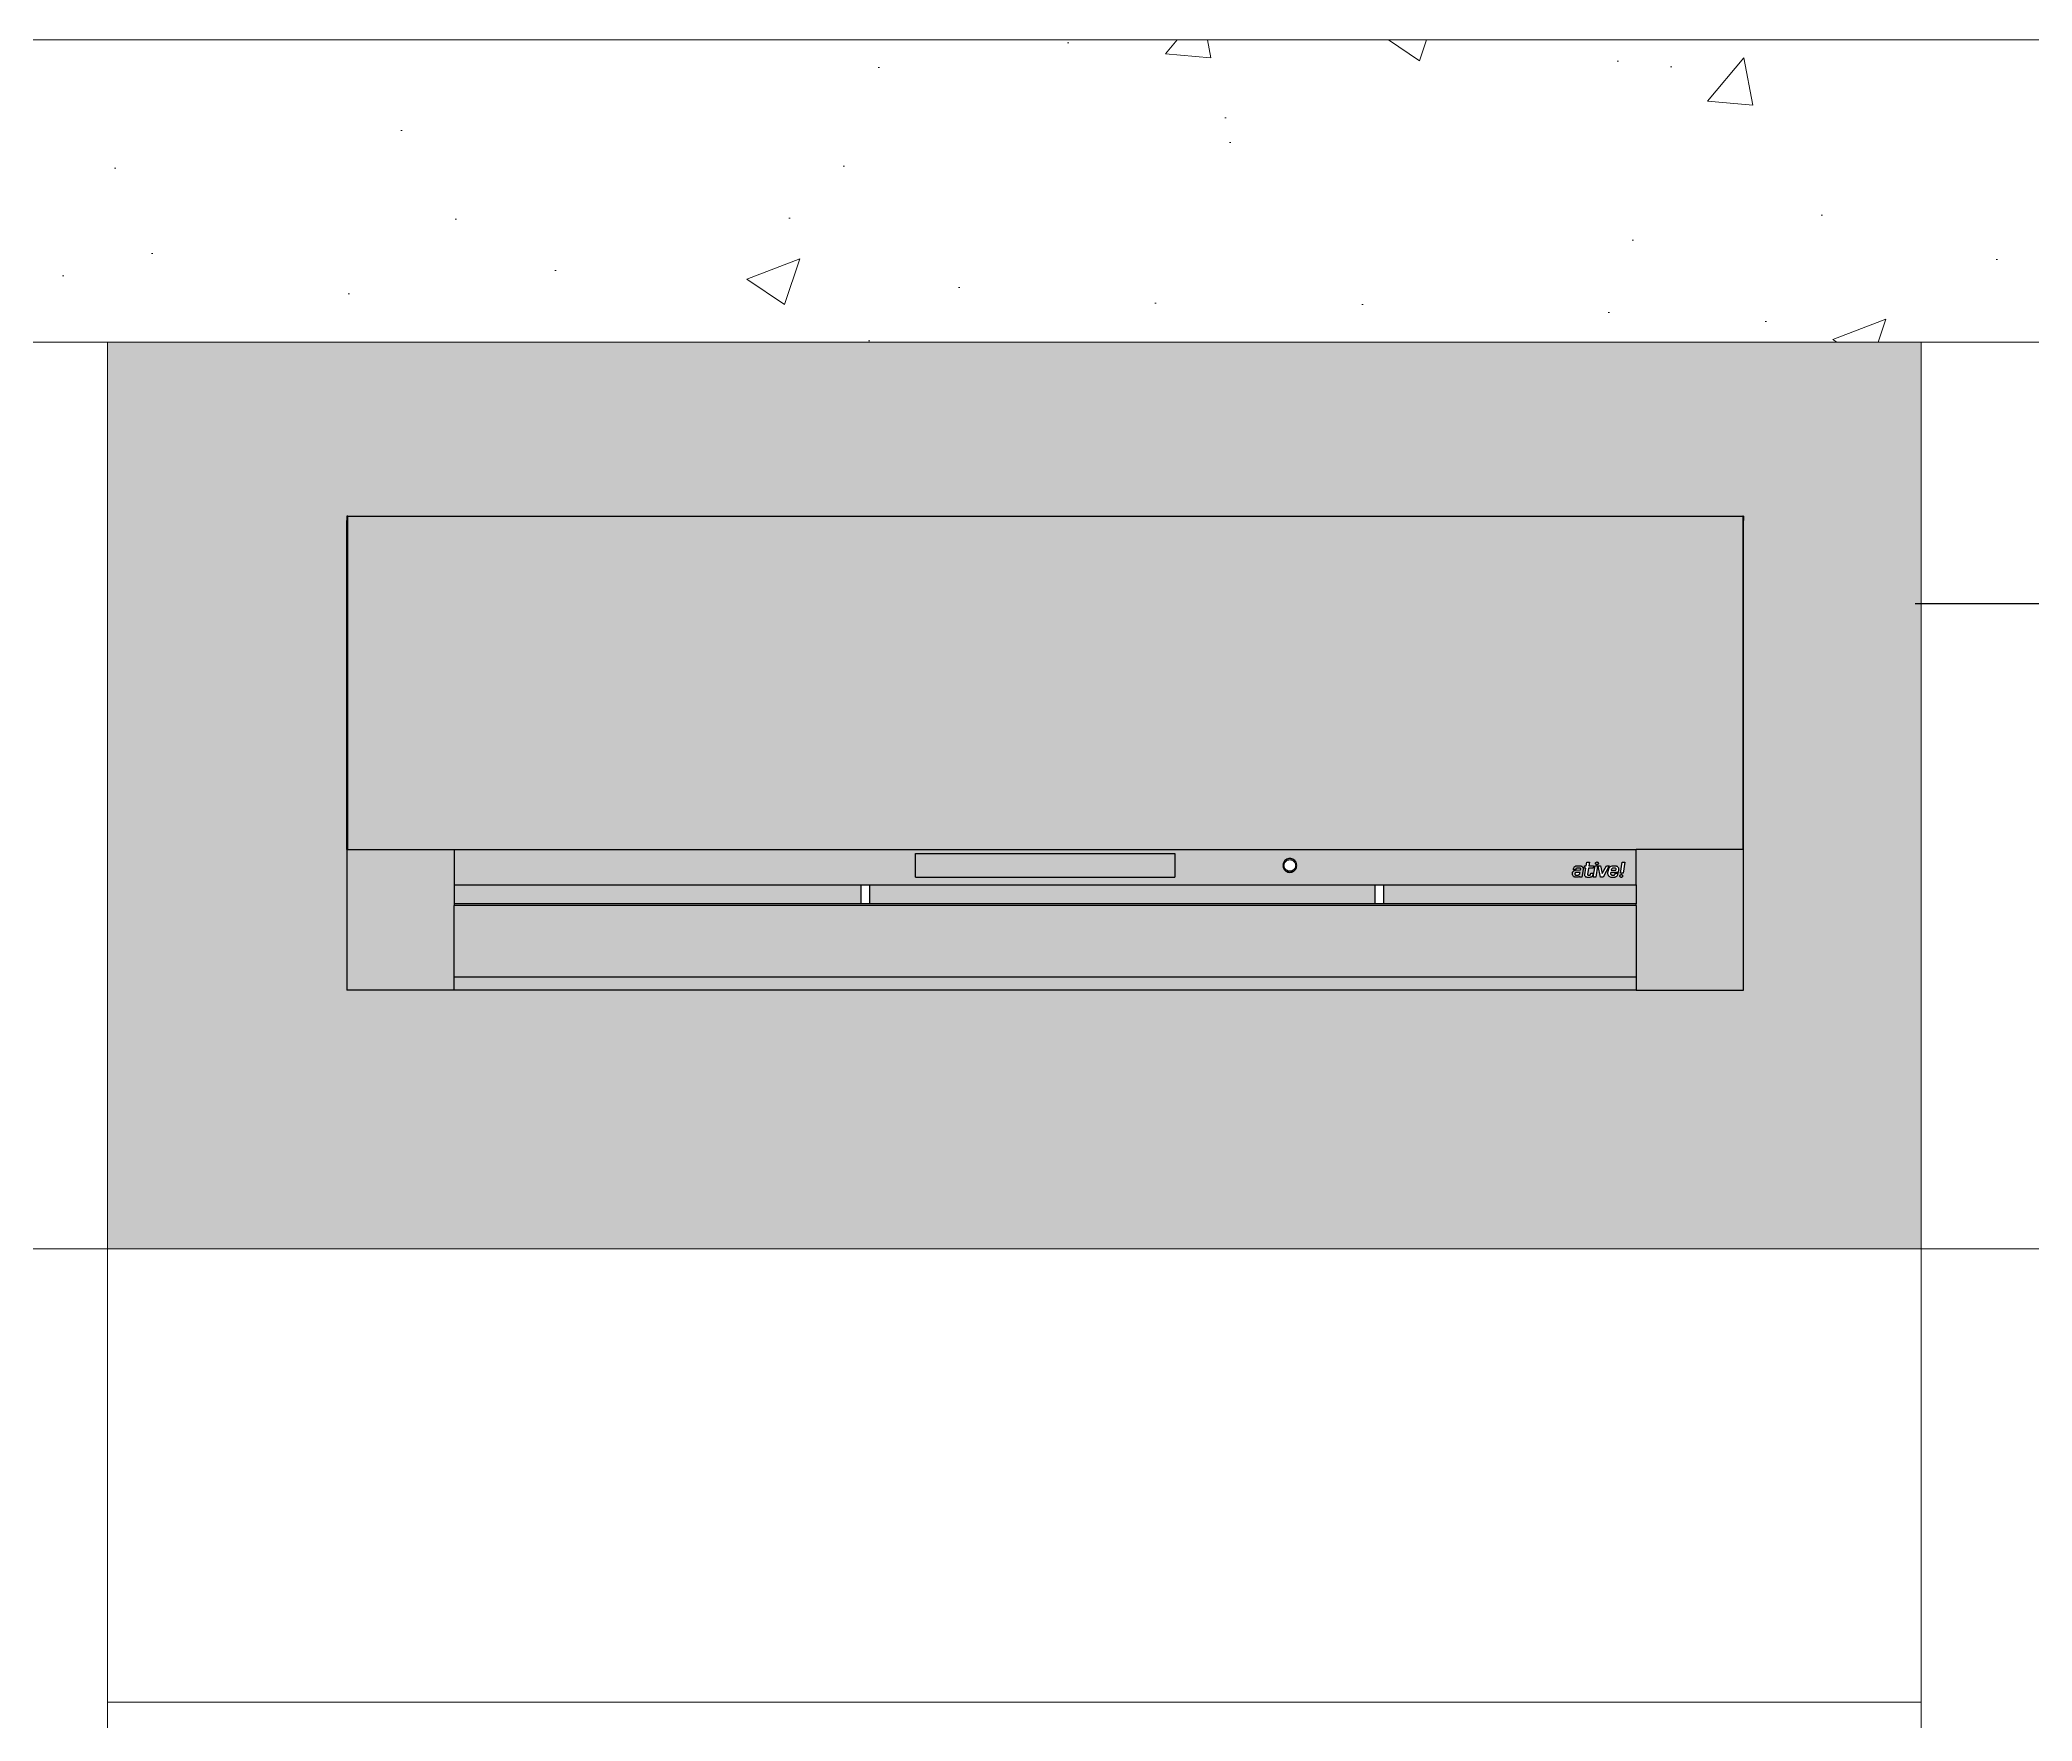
# Model space of a CAD drawing. Header units: inches. Extents: x 15448 to 46480, y -8154 to 0.
# Drawn here: x 24155.9 to 24208.6, y -5707.7 to -5663.2 of the extents above; entities that cross this region are included whole.
import ezdxf
from ezdxf import colors
from ezdxf.entities.mleader import LeaderData, LeaderLine
from ezdxf.math import Vec2, Vec3

# ---------------------------------------------------------------- set-up
doc = ezdxf.new("R2010")
doc.units = ezdxf.units.IN
doc.header["$MEASUREMENT"] = 0
doc.layers.add('Edges', color=7, linetype='Continuous')
doc.layers.add('IEL-HATCH-002', color=7, linetype='Continuous')
doc.styles.get("Standard").update_dxf_attribs({"font": 'arial.ttf'})

# ---------------------------------------------------------------- blocks, each defined once
blk = doc.blocks.new('hre')
at = {"layer": 'Edges'}
for p, q in [((16785.999, -2840.742), (16785.999, -2840.862)), ((16786.02, -2840.742), (16785.999, -2840.742)), ((16786.02, -2840.742), (16822.94, -2840.742)), ((16786.02, -2840.862), (16786.02, -2840.742)), ((16822.96, -2840.742), (16822.94, -2840.742)), ((16822.94, -2840.742), (16822.94, -2840.862)), ((16822.96, -2840.742), (16822.96, -2840.862)), ((16785.999, -2840.862), (16786.02, -2840.862)), ((16785.999, -2849.57), (16785.999, -2840.862)), ((16786.02, -2849.57), (16786.02, -2840.862)), ((16822.94, -2840.862), (16822.96, -2840.862)), ((16822.94, -2840.862), (16822.94, -2849.57)), ((16822.96, -2849.57), (16822.96, -2840.862)), ((16786.02, -2849.57), (16785.999, -2849.57)), ((16785.999, -2849.57), (16785.999, -2853.291)), ((16786.02, -2849.57), (16788.837, -2849.57)), ((16788.837, -2849.57), (16820.122, -2849.57)), ((16788.837, -2849.57), (16788.837, -2850.503)), ((16801.047, -2849.676), (16807.913, -2849.676)), ((16801.047, -2850.303), (16801.047, -2849.676)), ((16807.913, -2849.676), (16807.913, -2850.303)), ((16820.122, -2850.503), (16820.122, -2849.57)), ((16822.94, -2849.57), (16820.122, -2849.57)), ((16822.96, -2849.57), (16822.94, -2849.57)), ((16822.96, -2853.291), (16822.96, -2849.57)), ((16810.773, -2849.961), (16810.771, -2849.989)), ((16810.771, -2849.989), (16810.773, -2850.018)), ((16810.78, -2849.933), (16810.773, -2849.961)), ((16810.773, -2850.018), (16810.78, -2850.046)), ((16810.791, -2849.906), (16810.78, -2849.933)), ((16810.78, -2850.046), (16810.791, -2850.072)), ((16810.806, -2849.882), (16810.791, -2849.906)), ((16810.791, -2850.072), (16810.806, -2850.097)), ((16810.799, -2849.989), (16810.801, -2849.965)), ((16810.801, -2850.013), (16810.799, -2849.989)), ((16810.801, -2849.965), (16810.807, -2849.942)), ((16810.807, -2850.037), (16810.801, -2850.013)), ((16810.825, -2849.86), (16810.806, -2849.882)), ((16810.806, -2850.097), (16810.825, -2850.118)), ((16810.807, -2849.942), (16810.816, -2849.919)), ((16810.816, -2850.06), (16810.807, -2850.037)), ((16810.816, -2849.919), (16810.829, -2849.898)), ((16810.829, -2850.08), (16810.816, -2850.06)), ((16810.846, -2849.842), (16810.825, -2849.86)), ((16810.825, -2850.118), (16810.846, -2850.137)), ((16810.829, -2849.898), (16810.844, -2849.88)), ((16810.844, -2850.099), (16810.829, -2850.08)), ((16810.844, -2849.88), (16810.863, -2849.864)), ((16810.863, -2850.114), (16810.844, -2850.099)), ((16810.871, -2849.827), (16810.846, -2849.842)), ((16810.846, -2850.137), (16810.871, -2850.152)), ((16810.863, -2849.864), (16810.884, -2849.852)), ((16810.884, -2850.127), (16810.863, -2850.114)), ((16810.897, -2849.816), (16810.871, -2849.827)), ((16810.871, -2850.152), (16810.897, -2850.163)), ((16810.884, -2849.852), (16810.906, -2849.842)), ((16810.906, -2850.136), (16810.884, -2850.127)), ((16810.925, -2849.809), (16810.897, -2849.816)), ((16810.897, -2850.163), (16810.925, -2850.17)), ((16810.906, -2849.842), (16810.93, -2849.837)), ((16810.93, -2850.142), (16810.906, -2850.136)), ((16810.954, -2849.807), (16810.925, -2849.809)), ((16810.925, -2850.17), (16810.954, -2850.172)), ((16810.93, -2849.837), (16810.954, -2849.835)), ((16810.954, -2850.144), (16810.93, -2850.142)), ((16810.982, -2849.809), (16810.954, -2849.807)), ((16810.954, -2849.835), (16810.978, -2849.837)), ((16810.978, -2850.142), (16810.954, -2850.144)), ((16810.954, -2850.172), (16810.982, -2850.17)), ((16810.978, -2849.837), (16811.002, -2849.842)), ((16811.002, -2850.136), (16810.978, -2850.142)), ((16811.01, -2849.816), (16810.982, -2849.809)), ((16810.982, -2850.17), (16811.01, -2850.163)), ((16811.002, -2849.842), (16811.024, -2849.852)), ((16811.024, -2850.127), (16811.002, -2850.136)), ((16811.037, -2849.827), (16811.01, -2849.816)), ((16811.01, -2850.163), (16811.037, -2850.152)), ((16811.024, -2849.852), (16811.045, -2849.864)), ((16811.045, -2850.114), (16811.024, -2850.127)), ((16811.061, -2849.842), (16811.037, -2849.827)), ((16811.037, -2850.152), (16811.061, -2850.137)), ((16811.045, -2849.864), (16811.063, -2849.88)), ((16811.063, -2850.099), (16811.045, -2850.114)), ((16811.083, -2849.86), (16811.061, -2849.842)), ((16811.061, -2850.137), (16811.083, -2850.118)), ((16811.063, -2849.88), (16811.079, -2849.898)), ((16811.079, -2850.08), (16811.063, -2850.099)), ((16811.079, -2849.898), (16811.092, -2849.919)), ((16811.092, -2850.06), (16811.079, -2850.08)), ((16811.102, -2849.882), (16811.083, -2849.86)), ((16811.083, -2850.118), (16811.102, -2850.097)), ((16811.092, -2849.919), (16811.101, -2849.942)), ((16811.101, -2850.037), (16811.092, -2850.06)), ((16811.101, -2849.942), (16811.106, -2849.965)), ((16811.106, -2850.013), (16811.101, -2850.037)), ((16811.117, -2849.906), (16811.102, -2849.882)), ((16811.102, -2850.097), (16811.117, -2850.072)), ((16811.106, -2849.965), (16811.108, -2849.989)), ((16811.108, -2849.989), (16811.106, -2850.013)), ((16811.128, -2849.933), (16811.117, -2849.906)), ((16811.117, -2850.072), (16811.128, -2850.046)), ((16811.134, -2849.961), (16811.128, -2849.933)), ((16811.128, -2850.046), (16811.134, -2850.018)), ((16811.136, -2849.989), (16811.134, -2849.961)), ((16811.134, -2850.018), (16811.136, -2849.989)), ((16818.431, -2850.199), (16818.434, -2850.185)), ((16818.431, -2850.213), (16818.431, -2850.199)), ((16818.433, -2850.228), (16818.431, -2850.213)), ((16818.437, -2850.241), (16818.433, -2850.228)), ((16818.434, -2850.185), (16818.438, -2850.171)), ((16818.443, -2850.254), (16818.437, -2850.241)), ((16818.438, -2850.171), (16818.445, -2850.158)), ((16818.451, -2850.267), (16818.443, -2850.254)), ((16818.445, -2850.158), (16818.453, -2850.146)), ((16818.461, -2850.277), (16818.451, -2850.267)), ((16818.453, -2850.146), (16818.463, -2850.136)), ((16818.458, -2850.108), (16818.462, -2850.071)), ((16818.518, -2850.108), (16818.458, -2850.108)), ((16818.472, -2850.286), (16818.461, -2850.277)), ((16818.462, -2850.071), (16818.465, -2850.059)), ((16818.463, -2850.136), (16818.475, -2850.127)), ((16818.465, -2850.059), (16818.47, -2850.048)), ((16818.47, -2850.048), (16818.476, -2850.038)), ((16818.484, -2850.294), (16818.472, -2850.286)), ((16818.475, -2850.127), (16818.487, -2850.12)), ((16818.476, -2850.038), (16818.483, -2850.028)), ((16818.483, -2850.028), (16818.491, -2850.02)), ((16818.498, -2850.299), (16818.484, -2850.294)), ((16818.487, -2850.12), (16818.501, -2850.116)), ((16818.491, -2850.02), (16818.501, -2850.013)), ((16818.5, -2850.196), (16818.498, -2850.211)), ((16818.498, -2850.211), (16818.498, -2850.216)), ((16818.498, -2850.216), (16818.498, -2850.221)), ((16818.498, -2850.221), (16818.5, -2850.225)), ((16818.501, -2850.192), (16818.5, -2850.196)), ((16818.5, -2850.225), (16818.502, -2850.23)), ((16818.501, -2850.013), (16818.512, -2850.007)), ((16818.501, -2850.116), (16818.515, -2850.113)), ((16818.503, -2850.189), (16818.501, -2850.192)), ((16818.502, -2850.23), (16818.505, -2850.234)), ((16818.505, -2850.185), (16818.503, -2850.189)), ((16818.507, -2850.182), (16818.505, -2850.185)), ((16818.505, -2850.234), (16818.508, -2850.237)), ((16818.51, -2850.179), (16818.507, -2850.182)), ((16818.508, -2850.237), (16818.512, -2850.24)), ((16818.51, -2850.179), (16818.513, -2850.177)), ((16818.512, -2850.007), (16818.523, -2850.003)), ((16818.512, -2850.24), (16818.516, -2850.242)), ((16818.517, -2850.175), (16818.513, -2850.177)), ((16818.515, -2850.113), (16818.627, -2850.109)), ((16818.516, -2850.242), (16818.521, -2850.243)), ((16818.52, -2850.173), (16818.517, -2850.175)), ((16818.521, -2850.088), (16818.518, -2850.108)), ((16818.524, -2850.173), (16818.52, -2850.173)), ((16818.522, -2850.083), (16818.521, -2850.088)), ((16818.521, -2850.243), (16818.526, -2850.243)), ((16818.524, -2850.079), (16818.522, -2850.083)), ((16818.523, -2850.003), (16818.534, -2850.001)), ((16818.526, -2850.075), (16818.524, -2850.079)), ((16818.528, -2850.172), (16818.524, -2850.173)), ((16818.529, -2850.071), (16818.526, -2850.075)), ((16818.526, -2850.243), (16818.576, -2850.243)), ((16818.633, -2850.172), (16818.528, -2850.172)), ((16818.532, -2850.068), (16818.529, -2850.071)), ((16818.532, -2850.068), (16818.536, -2850.066)), ((16818.534, -2850.001), (16818.546, -2850)), ((16818.54, -2850.063), (16818.536, -2850.066)), ((16818.544, -2850.062), (16818.54, -2850.063)), ((16818.548, -2850.061), (16818.544, -2850.062)), ((16818.546, -2850), (16818.638, -2850)), ((16818.553, -2850.06), (16818.548, -2850.061)), ((16818.628, -2850.06), (16818.553, -2850.06)), ((16818.587, -2850.297), (16818.574, -2850.301)), ((16818.576, -2850.243), (16818.584, -2850.242)), ((16818.584, -2850.242), (16818.592, -2850.24)), ((16818.6, -2850.291), (16818.587, -2850.297)), ((16818.592, -2850.24), (16818.599, -2850.237)), ((16818.599, -2850.237), (16818.607, -2850.232)), ((16818.612, -2850.283), (16818.6, -2850.291)), ((16818.607, -2850.232), (16818.613, -2850.227)), ((16818.622, -2850.274), (16818.612, -2850.283)), ((16818.613, -2850.227), (16818.619, -2850.221)), ((16818.618, -2850.3), (16818.622, -2850.274)), ((16818.619, -2850.221), (16818.624, -2850.214)), ((16818.624, -2850.214), (16818.627, -2850.207)), ((16818.627, -2850.109), (16818.631, -2850.108)), ((16818.627, -2850.207), (16818.63, -2850.199)), ((16818.632, -2850.06), (16818.628, -2850.06)), ((16818.63, -2850.199), (16818.632, -2850.191)), ((16818.631, -2850.108), (16818.635, -2850.107)), ((16818.635, -2850.061), (16818.632, -2850.06)), ((16818.632, -2850.191), (16818.634, -2850.174)), ((16818.639, -2850.063), (16818.635, -2850.061)), ((16818.635, -2850.107), (16818.638, -2850.106)), ((16818.638, -2850), (16818.652, -2850.001)), ((16818.638, -2850.106), (16818.642, -2850.104)), ((16818.642, -2850.065), (16818.639, -2850.063)), ((16818.645, -2850.067), (16818.642, -2850.065)), ((16818.642, -2850.104), (16818.645, -2850.102)), ((16818.647, -2850.07), (16818.645, -2850.067)), ((16818.645, -2850.102), (16818.647, -2850.099)), ((16818.649, -2850.073), (16818.647, -2850.07)), ((16818.647, -2850.099), (16818.649, -2850.095)), ((16818.651, -2850.077), (16818.649, -2850.073)), ((16818.649, -2850.095), (16818.651, -2850.092)), ((16818.652, -2850.081), (16818.651, -2850.077)), ((16818.651, -2850.088), (16818.652, -2850.084)), ((16818.651, -2850.092), (16818.651, -2850.088)), ((16818.652, -2850.001), (16818.666, -2850.005)), ((16818.652, -2850.084), (16818.652, -2850.081)), ((16818.666, -2850.005), (16818.679, -2850.011)), ((16818.679, -2850.011), (16818.69, -2850.02)), ((16818.718, -2850.096), (16818.684, -2850.3)), ((16818.69, -2850.02), (16818.7, -2850.03)), ((16818.7, -2850.03), (16818.708, -2850.041)), ((16818.708, -2850.041), (16818.714, -2850.054)), ((16818.714, -2850.054), (16818.718, -2850.068)), ((16818.718, -2850.068), (16818.719, -2850.082)), ((16818.719, -2850.082), (16818.718, -2850.096)), ((16818.742, -2850.06), (16818.751, -2850)), ((16818.79, -2850.06), (16818.742, -2850.06)), ((16818.751, -2850), (16818.799, -2850)), ((16818.76, -2850.244), (16818.761, -2850.233)), ((16818.761, -2850.254), (16818.76, -2850.244)), ((16818.761, -2850.233), (16818.79, -2850.06)), ((16818.764, -2850.264), (16818.761, -2850.254)), ((16818.768, -2850.274), (16818.764, -2850.264)), ((16818.774, -2850.282), (16818.768, -2850.274)), ((16818.774, -2850.282), (16818.781, -2850.29)), ((16818.79, -2850.296), (16818.781, -2850.29)), ((16818.8, -2850.3), (16818.79, -2850.296)), ((16818.799, -2850), (16818.814, -2849.898)), ((16818.814, -2849.898), (16818.881, -2849.898)), ((16818.857, -2850.06), (16818.832, -2850.225)), ((16818.832, -2850.225), (16818.832, -2850.228)), ((16818.832, -2850.228), (16818.832, -2850.23)), ((16818.832, -2850.23), (16818.833, -2850.233)), ((16818.833, -2850.233), (16818.834, -2850.235)), ((16818.834, -2850.235), (16818.835, -2850.238)), ((16818.835, -2850.238), (16818.837, -2850.24)), ((16818.837, -2850.24), (16818.84, -2850.241)), ((16818.84, -2850.241), (16818.842, -2850.242)), ((16818.842, -2850.242), (16818.845, -2850.243)), ((16818.845, -2850.243), (16818.848, -2850.243)), ((16818.848, -2850.243), (16818.894, -2850.243)), ((16818.982, -2850.06), (16818.857, -2850.06)), ((16818.881, -2849.898), (16818.866, -2850)), ((16818.866, -2850), (16818.991, -2850)), ((16818.894, -2850.243), (16818.897, -2850.243)), ((16818.897, -2850.243), (16818.899, -2850.243)), ((16818.899, -2850.243), (16818.901, -2850.242)), ((16818.901, -2850.242), (16818.903, -2850.241)), ((16818.903, -2850.241), (16818.905, -2850.239)), ((16818.905, -2850.239), (16818.907, -2850.238)), ((16818.907, -2850.238), (16818.908, -2850.236)), ((16818.908, -2850.236), (16818.909, -2850.234)), ((16818.909, -2850.234), (16818.91, -2850.232)), ((16818.91, -2850.23), (16818.916, -2850.194)), ((16818.91, -2850.232), (16818.91, -2850.23)), ((16818.925, -2850.296), (16818.915, -2850.3)), ((16818.916, -2850.194), (16818.978, -2850.194)), ((16818.935, -2850.291), (16818.925, -2850.296)), ((16818.945, -2850.284), (16818.935, -2850.291)), ((16818.953, -2850.276), (16818.945, -2850.284)), ((16818.959, -2850.267), (16818.953, -2850.276)), ((16818.965, -2850.257), (16818.959, -2850.267)), ((16818.969, -2850.247), (16818.965, -2850.257)), ((16818.972, -2850.235), (16818.969, -2850.247)), ((16818.978, -2850.194), (16818.972, -2850.235)), ((16818.981, -2850.3), (16819.035, -2850)), ((16818.991, -2850), (16818.982, -2850.06)), ((16819.035, -2850), (16819.099, -2850)), ((16819.045, -2849.928), (16819.047, -2849.923)), ((16819.045, -2849.934), (16819.045, -2849.928)), ((16819.045, -2849.94), (16819.045, -2849.934)), ((16819.047, -2849.946), (16819.045, -2849.94)), ((16819.047, -2849.923), (16819.049, -2849.917)), ((16819.049, -2849.951), (16819.047, -2849.946)), ((16819.049, -2849.917), (16819.052, -2849.912)), ((16819.052, -2849.956), (16819.049, -2849.951)), ((16819.099, -2850), (16819.049, -2850.3)), ((16819.052, -2849.912), (16819.055, -2849.909)), ((16819.056, -2849.96), (16819.052, -2849.956)), ((16819.055, -2849.909), (16819.056, -2849.908)), ((16819.056, -2849.908), (16819.058, -2849.906)), ((16819.06, -2849.964), (16819.056, -2849.96)), ((16819.058, -2849.906), (16819.061, -2849.903)), ((16819.065, -2849.967), (16819.06, -2849.964)), ((16819.061, -2849.903), (16819.065, -2849.901)), ((16819.065, -2849.901), (16819.069, -2849.899)), ((16819.07, -2849.969), (16819.065, -2849.967)), ((16819.069, -2849.899), (16819.07, -2849.899)), ((16819.073, -2849.898), (16819.07, -2849.899)), ((16819.076, -2849.971), (16819.07, -2849.969)), ((16819.073, -2849.898), (16819.077, -2849.897)), ((16819.082, -2849.971), (16819.076, -2849.971)), ((16819.077, -2849.897), (16819.082, -2849.897)), ((16819.082, -2849.897), (16819.088, -2849.898)), ((16819.088, -2849.971), (16819.082, -2849.971)), ((16819.088, -2849.898), (16819.091, -2849.898)), ((16819.093, -2849.969), (16819.088, -2849.971)), ((16819.091, -2849.898), (16819.092, -2849.899)), ((16819.092, -2849.899), (16819.099, -2849.901)), ((16819.099, -2849.967), (16819.093, -2849.969)), ((16819.099, -2849.901), (16819.104, -2849.904)), ((16819.104, -2849.964), (16819.099, -2849.967)), ((16819.104, -2849.904), (16819.106, -2849.906)), ((16819.108, -2849.96), (16819.104, -2849.964)), ((16819.106, -2849.906), (16819.109, -2849.909)), ((16819.112, -2849.956), (16819.108, -2849.96)), ((16819.109, -2849.909), (16819.112, -2849.912)), ((16819.173, -2850.3), (16819.109, -2850)), ((16819.109, -2850), (16819.179, -2850)), ((16819.112, -2849.912), (16819.115, -2849.917)), ((16819.115, -2849.951), (16819.112, -2849.956)), ((16819.115, -2849.917), (16819.117, -2849.923)), ((16819.117, -2849.946), (16819.115, -2849.951)), ((16819.117, -2849.923), (16819.118, -2849.928)), ((16819.118, -2849.94), (16819.117, -2849.946)), ((16819.118, -2849.928), (16819.119, -2849.934)), ((16819.119, -2849.934), (16819.118, -2849.94)), ((16819.179, -2850), (16819.221, -2850.202)), ((16819.221, -2850.202), (16819.33, -2850)), ((16819.405, -2850), (16819.243, -2850.3)), ((16819.33, -2850), (16819.405, -2850)), ((16819.372, -2850.209), (16819.373, -2850.192)), ((16819.374, -2850.227), (16819.372, -2850.209)), ((16819.373, -2850.192), (16819.396, -2850.077)), ((16819.379, -2850.243), (16819.374, -2850.227)), ((16819.387, -2850.259), (16819.379, -2850.243)), ((16819.398, -2850.273), (16819.387, -2850.259)), ((16819.396, -2850.077), (16819.405, -2850.054)), ((16819.411, -2850.285), (16819.398, -2850.273)), ((16819.405, -2850.054), (16819.419, -2850.034)), ((16819.426, -2850.294), (16819.411, -2850.285)), ((16819.419, -2850.034), (16819.437, -2850.018)), ((16819.442, -2850.301), (16819.426, -2850.294)), ((16819.437, -2850.018), (16819.458, -2850.006)), ((16819.444, -2850.179), (16819.441, -2850.197)), ((16819.441, -2850.197), (16819.441, -2850.204)), ((16819.441, -2850.204), (16819.442, -2850.211)), ((16819.442, -2850.211), (16819.444, -2850.218)), ((16819.444, -2850.218), (16819.447, -2850.224)), ((16819.447, -2850.224), (16819.451, -2850.229)), ((16819.451, -2850.229), (16819.456, -2850.234)), ((16819.644, -2850.172), (16819.452, -2850.172)), ((16819.456, -2850.234), (16819.461, -2850.238)), ((16819.458, -2850.104), (16819.457, -2850.105)), ((16819.457, -2850.105), (16819.457, -2850.107)), ((16819.457, -2850.107), (16819.457, -2850.108)), ((16819.457, -2850.108), (16819.458, -2850.11)), ((16819.458, -2850.006), (16819.482, -2850)), ((16819.464, -2850.091), (16819.458, -2850.104)), ((16819.458, -2850.11), (16819.458, -2850.111)), ((16819.458, -2850.111), (16819.459, -2850.112)), ((16819.459, -2850.112), (16819.461, -2850.113)), ((16819.461, -2850.113), (16819.462, -2850.114)), ((16819.461, -2850.238), (16819.468, -2850.241)), ((16819.462, -2850.114), (16819.464, -2850.115)), ((16819.473, -2850.08), (16819.464, -2850.091)), ((16819.464, -2850.115), (16819.465, -2850.115)), ((16819.465, -2850.115), (16819.57, -2850.115)), ((16819.468, -2850.241), (16819.474, -2850.243)), ((16819.484, -2850.071), (16819.473, -2850.08)), ((16819.474, -2850.243), (16819.481, -2850.243)), ((16819.481, -2850.243), (16819.524, -2850.243)), ((16819.482, -2850), (16819.574, -2850)), ((16819.497, -2850.064), (16819.484, -2850.071)), ((16819.51, -2850.06), (16819.497, -2850.064)), ((16819.559, -2850.06), (16819.51, -2850.06)), ((16819.524, -2850.243), (16819.53, -2850.243)), ((16819.53, -2850.243), (16819.535, -2850.242)), ((16819.535, -2850.242), (16819.541, -2850.24)), ((16819.541, -2850.24), (16819.546, -2850.237)), ((16819.546, -2850.237), (16819.55, -2850.234)), ((16819.55, -2850.234), (16819.554, -2850.23)), ((16819.554, -2850.23), (16819.558, -2850.225)), ((16819.571, -2850.296), (16819.557, -2850.301)), ((16819.558, -2850.225), (16819.561, -2850.22)), ((16819.564, -2850.06), (16819.559, -2850.06)), ((16819.561, -2850.22), (16819.563, -2850.215)), ((16819.563, -2850.215), (16819.564, -2850.209)), ((16819.569, -2850.062), (16819.564, -2850.06)), ((16819.564, -2850.209), (16819.566, -2850.193)), ((16819.566, -2850.193), (16819.633, -2850.193)), ((16819.573, -2850.064), (16819.569, -2850.062)), ((16819.57, -2850.115), (16819.572, -2850.115)), ((16819.583, -2850.29), (16819.571, -2850.296)), ((16819.572, -2850.115), (16819.574, -2850.114)), ((16819.577, -2850.066), (16819.573, -2850.064)), ((16819.574, -2850), (16819.588, -2850.002)), ((16819.574, -2850.114), (16819.577, -2850.113)), ((16819.581, -2850.07), (16819.577, -2850.066)), ((16819.577, -2850.113), (16819.579, -2850.112)), ((16819.579, -2850.112), (16819.58, -2850.111)), ((16819.58, -2850.111), (16819.582, -2850.109)), ((16819.583, -2850.074), (16819.581, -2850.07)), ((16819.582, -2850.109), (16819.583, -2850.107)), ((16819.586, -2850.078), (16819.583, -2850.074)), ((16819.583, -2850.107), (16819.584, -2850.105)), ((16819.595, -2850.281), (16819.583, -2850.29)), ((16819.584, -2850.105), (16819.585, -2850.103)), ((16819.585, -2850.103), (16819.586, -2850.101)), ((16819.587, -2850.083), (16819.586, -2850.078)), ((16819.586, -2850.101), (16819.587, -2850.092)), ((16819.587, -2850.087), (16819.587, -2850.083)), ((16819.587, -2850.092), (16819.587, -2850.087)), ((16819.588, -2850.002), (16819.602, -2850.006)), ((16819.605, -2850.271), (16819.595, -2850.281)), ((16819.602, -2850.006), (16819.615, -2850.012)), ((16819.613, -2850.26), (16819.605, -2850.271)), ((16819.62, -2850.247), (16819.613, -2850.26)), ((16819.615, -2850.012), (16819.626, -2850.021)), ((16819.625, -2850.234), (16819.62, -2850.247)), ((16819.628, -2850.22), (16819.625, -2850.234)), ((16819.637, -2850.031), (16819.626, -2850.021)), ((16819.633, -2850.193), (16819.628, -2850.22)), ((16819.637, -2850.031), (16819.645, -2850.043)), ((16819.655, -2850.099), (16819.644, -2850.172)), ((16819.645, -2850.043), (16819.651, -2850.056)), ((16819.651, -2850.056), (16819.655, -2850.07)), ((16819.655, -2850.07), (16819.656, -2850.084)), ((16819.656, -2850.084), (16819.655, -2850.099)), ((16819.687, -2850.262), (16819.689, -2850.256)), ((16819.687, -2850.268), (16819.687, -2850.262)), ((16819.687, -2850.273), (16819.687, -2850.268)), ((16819.689, -2850.279), (16819.687, -2850.273)), ((16819.689, -2850.256), (16819.691, -2850.251)), ((16819.691, -2850.285), (16819.689, -2850.279)), ((16819.691, -2850.251), (16819.694, -2850.246)), ((16819.694, -2850.289), (16819.691, -2850.285)), ((16819.694, -2850.246), (16819.697, -2850.242)), ((16819.698, -2850.294), (16819.694, -2850.289)), ((16819.697, -2850.242), (16819.698, -2850.241)), ((16819.698, -2850.241), (16819.7, -2850.239)), ((16819.702, -2850.298), (16819.698, -2850.294)), ((16819.7, -2850.239), (16819.704, -2850.237)), ((16819.707, -2850.301), (16819.702, -2850.298)), ((16819.703, -2850.196), (16819.752, -2849.898)), ((16819.771, -2850.197), (16819.703, -2850.196)), ((16819.704, -2850.237), (16819.707, -2850.235)), ((16819.707, -2850.235), (16819.711, -2850.233)), ((16819.711, -2850.233), (16819.713, -2850.232)), ((16819.715, -2850.232), (16819.713, -2850.232)), ((16819.715, -2850.232), (16819.72, -2850.231)), ((16819.72, -2850.231), (16819.724, -2850.231)), ((16819.724, -2850.231), (16819.73, -2850.231)), ((16819.73, -2850.231), (16819.733, -2850.232)), ((16819.736, -2850.232), (16819.733, -2850.232)), ((16819.736, -2850.232), (16819.741, -2850.235)), ((16819.741, -2850.235), (16819.746, -2850.238)), ((16819.746, -2850.298), (16819.741, -2850.301)), ((16819.746, -2850.238), (16819.748, -2850.24)), ((16819.75, -2850.294), (16819.746, -2850.298)), ((16819.748, -2850.24), (16819.751, -2850.242)), ((16819.754, -2850.289), (16819.75, -2850.294)), ((16819.751, -2850.242), (16819.754, -2850.246)), ((16819.752, -2849.898), (16819.816, -2849.898)), ((16819.754, -2850.246), (16819.757, -2850.251)), ((16819.757, -2850.285), (16819.754, -2850.289)), ((16819.757, -2850.251), (16819.759, -2850.256)), ((16819.759, -2850.279), (16819.757, -2850.285)), ((16819.759, -2850.256), (16819.761, -2850.262)), ((16819.761, -2850.273), (16819.759, -2850.279)), ((16819.761, -2850.262), (16819.761, -2850.268)), ((16819.761, -2850.268), (16819.761, -2850.273)), ((16819.816, -2849.898), (16819.771, -2850.197)), ((16788.837, -2850.503), (16799.602, -2850.503)), ((16788.837, -2850.503), (16788.837, -2851.009)), ((16799.602, -2850.503), (16799.842, -2850.503)), ((16799.602, -2850.503), (16799.602, -2851.009)), ((16799.842, -2850.503), (16813.202, -2850.503)), ((16799.842, -2851.009), (16799.842, -2850.503)), ((16801.047, -2850.303), (16807.913, -2850.303)), ((16813.202, -2850.503), (16813.443, -2850.503)), ((16813.202, -2850.503), (16813.202, -2851.009)), ((16813.443, -2850.503), (16820.122, -2850.503)), ((16813.443, -2851.009), (16813.443, -2850.503)), ((16818.512, -2850.302), (16818.498, -2850.299)), ((16818.526, -2850.303), (16818.512, -2850.302)), ((16818.56, -2850.303), (16818.526, -2850.303)), ((16818.574, -2850.301), (16818.56, -2850.303)), ((16818.684, -2850.3), (16818.618, -2850.3)), ((16818.81, -2850.303), (16818.8, -2850.3)), ((16818.82, -2850.304), (16818.81, -2850.303)), ((16818.892, -2850.304), (16818.82, -2850.304)), ((16818.904, -2850.303), (16818.892, -2850.304)), ((16818.915, -2850.3), (16818.904, -2850.303)), ((16819.049, -2850.3), (16818.981, -2850.3)), ((16819.243, -2850.3), (16819.173, -2850.3)), ((16819.459, -2850.304), (16819.442, -2850.301)), ((16819.476, -2850.305), (16819.459, -2850.304)), ((16819.529, -2850.305), (16819.476, -2850.305)), ((16819.543, -2850.304), (16819.529, -2850.305)), ((16819.557, -2850.301), (16819.543, -2850.304)), ((16819.713, -2850.303), (16819.707, -2850.301)), ((16819.718, -2850.304), (16819.713, -2850.303)), ((16819.724, -2850.305), (16819.718, -2850.304)), ((16819.73, -2850.304), (16819.724, -2850.305)), ((16819.736, -2850.303), (16819.73, -2850.304)), ((16819.741, -2850.301), (16819.736, -2850.303)), ((16820.122, -2850.503), (16820.122, -2851.009)), ((16799.602, -2851.009), (16788.837, -2851.009)), ((16788.837, -2851.009), (16788.837, -2851.049)), ((16820.122, -2851.049), (16788.837, -2851.049)), ((16788.837, -2852.934), (16788.837, -2851.049)), ((16799.842, -2851.009), (16799.602, -2851.009)), ((16813.202, -2851.009), (16799.842, -2851.009)), ((16813.443, -2851.009), (16813.202, -2851.009)), ((16820.122, -2851.009), (16813.443, -2851.009)), ((16820.122, -2851.049), (16820.122, -2851.009)), ((16820.122, -2851.049), (16820.122, -2852.934)), ((16788.837, -2852.934), (16820.122, -2852.934)), ((16788.837, -2853.291), (16788.837, -2852.934)), ((16820.122, -2852.934), (16820.122, -2853.291)), ((16788.837, -2853.291), (16785.999, -2853.291)), ((16820.122, -2853.291), (16788.837, -2853.291)), ((16820.122, -2853.291), (16822.96, -2853.291))]:
    blk.add_line(p, q, dxfattribs=at)
blk = doc.blocks.new('wg')
at = {"layer": 'IEL-HATCH-002', "transparency": 33554687}
h = blk.add_hatch(color=256, dxfattribs=at)
h.dxf.hatch_style = 1
h.set_gradient(color1=(255, 255, 255), color2=(199, 200, 202), name='INVCYLINDER')
h.paths.add_polyline_path([(16822.94, -2840.862), (16822.94, -2840.742), (16786.02, -2840.742), (16786.02, -2840.862), (16786.02, -2849.57), (16788.837, -2849.57), (16820.122, -2849.57), (16822.94, -2849.57)])
h.paths.add_polyline_path([(16788.837, -2851.049), (16788.837, -2851.009), (16788.837, -2850.503), (16788.837, -2849.57), (16785.999, -2849.57), (16785.999, -2853.291), (16788.837, -2853.291), (16788.837, -2852.934)])
h.paths.add_polyline_path([(16822.96, -2849.57), (16822.94, -2849.57), (16820.122, -2849.57), (16820.122, -2850.503), (16820.122, -2851.009), (16820.122, -2851.049), (16820.122, -2852.934), (16820.122, -2853.291), (16822.96, -2853.291)])
h.paths.add_polyline_path([(16820.122, -2851.049), (16788.837, -2851.049), (16788.837, -2852.934), (16820.122, -2852.934)])
h.paths.add_polyline_path([(16820.122, -2849.57), (16788.837, -2849.57), (16788.837, -2850.503), (16799.602, -2850.503), (16799.842, -2850.503), (16813.202, -2850.503), (16813.443, -2850.503), (16820.122, -2850.503)])
h.paths.add_polyline_path([(16801.047, -2849.676), (16807.913, -2849.676), (16807.913, -2850.303), (16801.047, -2850.303)], flags=16)
h.paths.add_polyline_path([(16810.771, -2849.989), (16810.773, -2849.961), (16810.78, -2849.933), (16810.791, -2849.906), (16810.806, -2849.882), (16810.825, -2849.86), (16810.846, -2849.842), (16810.871, -2849.827), (16810.897, -2849.816), (16810.925, -2849.809), (16810.954, -2849.807), (16810.982, -2849.809), (16811.01, -2849.816), (16811.037, -2849.827), (16811.061, -2849.842), (16811.083, -2849.86), (16811.102, -2849.882), (16811.117, -2849.906), (16811.128, -2849.933), (16811.134, -2849.961), (16811.136, -2849.989), (16811.134, -2850.018), (16811.128, -2850.046), (16811.117, -2850.072), (16811.102, -2850.097), (16811.083, -2850.118), (16811.061, -2850.137), (16811.037, -2850.152), (16811.01, -2850.163), (16810.982, -2850.17), (16810.954, -2850.172), (16810.925, -2850.17), (16810.897, -2850.163), (16810.871, -2850.152), (16810.846, -2850.137), (16810.825, -2850.118), (16810.806, -2850.097), (16810.791, -2850.072), (16810.78, -2850.046), (16810.773, -2850.018)], flags=16)
h.paths.add_polyline_path([(16810.802, -2849.953), (16810.821, -2849.908), (16810.852, -2849.871), (16810.894, -2849.845), (16810.942, -2849.834), (16810.99, -2849.838), (16811.035, -2849.856), (16811.072, -2849.888), (16811.098, -2849.93), (16811.109, -2849.977), (16811.106, -2850.026), (16811.087, -2850.071), (16811.055, -2850.108), (16811.013, -2850.134), (16810.966, -2850.145), (16810.917, -2850.141), (16810.872, -2850.122), (16810.835, -2850.091), (16810.81, -2850.049), (16810.798, -2850.002)], flags=0)
h.paths.add_polyline_path([(16810.802, -2850.026), (16810.821, -2850.071), (16810.852, -2850.108), (16810.894, -2850.134), (16810.942, -2850.145), (16810.99, -2850.141), (16811.035, -2850.122), (16811.072, -2850.091), (16811.098, -2850.049), (16811.109, -2850.002), (16811.106, -2849.953), (16811.087, -2849.908), (16811.055, -2849.871), (16811.013, -2849.845), (16810.966, -2849.834), (16810.917, -2849.838), (16810.872, -2849.856), (16810.835, -2849.888), (16810.81, -2849.93), (16810.798, -2849.977)], flags=0)
h.paths.add_polyline_path([(16818.518, -2850.113), (16818.518, -2850.112), (16818.515, -2850.113)], flags=16)
h.paths.add_polyline_path([(16818.475, -2850.127), (16818.463, -2850.136), (16818.453, -2850.146), (16818.445, -2850.158), (16818.438, -2850.171), (16818.434, -2850.185), (16818.431, -2850.199), (16818.431, -2850.213), (16818.433, -2850.228), (16818.437, -2850.241), (16818.443, -2850.254), (16818.451, -2850.267), (16818.461, -2850.277), (16818.472, -2850.286), (16818.484, -2850.294), (16818.498, -2850.299), (16818.512, -2850.302), (16818.526, -2850.303), (16818.56, -2850.303), (16818.574, -2850.301), (16818.587, -2850.297), (16818.6, -2850.291), (16818.612, -2850.283), (16818.622, -2850.274), (16818.618, -2850.3), (16818.684, -2850.3), (16818.718, -2850.096), (16818.719, -2850.082), (16818.718, -2850.068), (16818.714, -2850.054), (16818.708, -2850.041), (16818.7, -2850.03), (16818.69, -2850.02), (16818.679, -2850.011), (16818.666, -2850.005), (16818.652, -2850.001), (16818.638, -2850), (16818.546, -2850), (16818.534, -2850.001), (16818.523, -2850.003), (16818.512, -2850.007), (16818.501, -2850.013), (16818.491, -2850.02), (16818.483, -2850.028), (16818.476, -2850.038), (16818.47, -2850.048), (16818.463, -2850.064), (16818.462, -2850.071), (16818.468, -2850.047), (16818.49, -2850.019), (16818.522, -2850.001), (16818.546, -2850), (16818.647, -2850), (16818.673, -2850.007), (16818.696, -2850.024), (16818.712, -2850.047), (16818.72, -2850.075), (16818.718, -2850.096), (16818.684, -2850.3), (16818.618, -2850.3), (16818.622, -2850.276), (16818.594, -2850.295), (16818.567, -2850.303), (16818.517, -2850.303), (16818.491, -2850.297), (16818.466, -2850.283), (16818.446, -2850.261), (16818.434, -2850.235), (16818.43, -2850.206), (16818.435, -2850.177), (16818.448, -2850.151), (16818.468, -2850.131)], flags=16)
h.paths.add_polyline_path([(16818.502, -2850.185), (16818.519, -2850.172), (16818.635, -2850.172), (16818.63, -2850.201), (16818.618, -2850.226), (16818.588, -2850.243), (16818.515, -2850.243), (16818.497, -2850.226), (16818.498, -2850.211)], flags=16)
h.paths.add_polyline_path([(16818.507, -2850.176), (16818.52, -2850.173), (16818.517, -2850.175), (16818.504, -2850.182), (16818.501, -2850.192)], flags=0)
h.paths.add_polyline_path([(16818.5, -2850.225), (16818.502, -2850.23), (16818.511, -2850.242), (16818.521, -2850.243), (16818.503, -2850.238)], flags=0)
h.paths.add_polyline_path([(16818.641, -2850.06), (16818.656, -2850.084), (16818.642, -2850.108), (16818.631, -2850.108), (16818.635, -2850.107), (16818.638, -2850.106), (16818.642, -2850.104), (16818.645, -2850.102), (16818.647, -2850.099), (16818.649, -2850.095), (16818.651, -2850.092), (16818.651, -2850.088), (16818.652, -2850.084), (16818.652, -2850.081), (16818.651, -2850.077), (16818.649, -2850.073), (16818.647, -2850.07), (16818.645, -2850.067), (16818.642, -2850.065), (16818.639, -2850.063), (16818.635, -2850.061), (16818.632, -2850.06), (16818.628, -2850.06), (16818.553, -2850.06), (16818.548, -2850.061), (16818.544, -2850.062), (16818.54, -2850.063), (16818.536, -2850.066), (16818.524, -2850.074), (16818.522, -2850.083), (16818.528, -2850.068), (16818.547, -2850.06)], flags=16)
h.paths.add_polyline_path([(16818.584, -2850.242), (16818.592, -2850.24), (16818.607, -2850.233), (16818.613, -2850.227), (16818.597, -2850.24)], flags=0)
h.paths.add_polyline_path([(16818.742, -2850.06), (16818.751, -2850), (16818.799, -2850), (16818.814, -2849.898), (16818.881, -2849.898), (16818.866, -2850), (16818.991, -2850), (16818.982, -2850.06), (16818.857, -2850.06), (16818.832, -2850.225), (16818.832, -2850.228), (16818.832, -2850.23), (16818.833, -2850.233), (16818.834, -2850.235), (16818.835, -2850.238), (16818.837, -2850.24), (16818.84, -2850.241), (16818.842, -2850.242), (16818.845, -2850.243), (16818.848, -2850.243), (16818.894, -2850.243), (16818.897, -2850.243), (16818.899, -2850.243), (16818.901, -2850.242), (16818.903, -2850.241), (16818.905, -2850.239), (16818.907, -2850.238), (16818.908, -2850.236), (16818.909, -2850.234), (16818.91, -2850.232), (16818.91, -2850.23), (16818.916, -2850.194), (16818.978, -2850.194), (16818.97, -2850.243), (16818.961, -2850.268), (16818.936, -2850.292), (16818.909, -2850.302), (16818.892, -2850.304), (16818.807, -2850.304), (16818.78, -2850.291), (16818.762, -2850.265), (16818.76, -2850.24), (16818.79, -2850.06)], flags=16)
h.paths.add_polyline_path([(16818.764, -2850.264), (16818.77, -2850.279), (16818.781, -2850.29), (16818.799, -2850.302), (16818.81, -2850.303), (16818.789, -2850.297), (16818.766, -2850.275)], flags=0)
h.paths.add_polyline_path([(16818.92, -2850.299), (16818.935, -2850.291), (16818.949, -2850.281), (16818.966, -2850.258), (16818.968, -2850.252), (16818.954, -2850.277), (16818.926, -2850.298)], flags=16)
h.paths.add_polyline_path([(16818.981, -2850.3), (16819.035, -2850), (16819.099, -2850), (16819.179, -2850), (16819.221, -2850.202), (16819.33, -2850), (16819.405, -2850), (16819.243, -2850.3), (16819.173, -2850.3), (16819.109, -2850), (16819.099, -2850), (16819.049, -2850.3)], flags=16)
h.paths.add_polyline_path([(16819.053, -2849.906), (16819.081, -2849.894), (16819.11, -2849.905), (16819.122, -2849.934), (16819.11, -2849.962), (16819.082, -2849.974), (16819.053, -2849.962), (16819.042, -2849.934)], flags=16)
h.paths.add_polyline_path([(16819.121, -2849.94), (16819.105, -2849.967), (16819.076, -2849.974), (16819.049, -2849.958), (16819.042, -2849.928), (16819.058, -2849.902), (16819.073, -2849.898), (16819.089, -2849.895), (16819.114, -2849.911)], flags=16)
h.paths.add_polyline_path([(16819.066, -2849.898), (16819.094, -2849.896), (16819.106, -2849.906), (16819.118, -2849.917), (16819.12, -2849.947), (16819.1, -2849.97), (16819.069, -2849.972), (16819.046, -2849.952), (16819.044, -2849.922), (16819.055, -2849.909), (16819.056, -2849.908)], flags=0)
h.paths.add_polyline_path([(16819.398, -2850.064), (16819.426, -2850.024), (16819.458, -2850.006), (16819.482, -2850), (16819.582, -2850), (16819.609, -2850.008), (16819.632, -2850.025), (16819.649, -2850.049), (16819.657, -2850.077), (16819.655, -2850.099), (16819.644, -2850.172), (16819.445, -2850.172), (16819.441, -2850.197), (16819.441, -2850.204), (16819.442, -2850.211), (16819.444, -2850.218), (16819.447, -2850.224), (16819.451, -2850.229), (16819.456, -2850.234), (16819.461, -2850.238), (16819.468, -2850.241), (16819.474, -2850.243), (16819.481, -2850.243), (16819.524, -2850.243), (16819.53, -2850.243), (16819.535, -2850.242), (16819.541, -2850.24), (16819.546, -2850.237), (16819.55, -2850.234), (16819.554, -2850.23), (16819.558, -2850.225), (16819.561, -2850.22), (16819.563, -2850.215), (16819.564, -2850.209), (16819.566, -2850.193), (16819.633, -2850.193), (16819.627, -2850.229), (16819.618, -2850.254), (16819.6, -2850.277), (16819.577, -2850.294), (16819.55, -2850.304), (16819.529, -2850.305), (16819.476, -2850.305), (16819.45, -2850.304), (16819.417, -2850.291), (16819.391, -2850.267), (16819.375, -2850.235), (16819.371, -2850.202)], flags=16)
h.paths.add_polyline_path([(16819.468, -2850.085), (16819.49, -2850.066), (16819.51, -2850.06), (16819.571, -2850.06), (16819.588, -2850.077), (16819.587, -2850.092), (16819.584, -2850.114), (16819.57, -2850.115), (16819.452, -2850.115)], flags=0)
h.paths.add_polyline_path([(16819.59, -2850.095), (16819.584, -2850.105), (16819.59, -2850.092), (16819.586, -2850.078), (16819.583, -2850.074), (16819.575, -2850.061), (16819.564, -2850.06), (16819.582, -2850.065)], flags=0)
h.paths.add_polyline_path([(16819.696, -2850.24), (16819.724, -2850.227), (16819.752, -2850.239), (16819.764, -2850.268), (16819.752, -2850.296), (16819.724, -2850.308), (16819.696, -2850.296), (16819.684, -2850.268)], flags=16)
h.paths.add_polyline_path([(16819.764, -2850.274), (16819.748, -2850.3), (16819.718, -2850.307), (16819.692, -2850.291), (16819.685, -2850.261), (16819.7, -2850.236), (16819.715, -2850.232), (16819.731, -2850.229), (16819.756, -2850.244)], flags=16)
h.paths.add_polyline_path([(16819.709, -2850.231), (16819.736, -2850.23), (16819.748, -2850.24), (16819.76, -2850.251), (16819.762, -2850.28), (16819.742, -2850.303), (16819.712, -2850.306), (16819.688, -2850.286), (16819.686, -2850.256), (16819.697, -2850.242), (16819.698, -2850.241)], flags=0)
h.paths.add_polyline_path([(16819.703, -2850.196), (16819.752, -2849.898), (16819.816, -2849.898), (16819.771, -2850.197)], flags=16)
at = {"layer": 'IEL-HATCH-002', "true_color": 0x939598, "transparency": 33554687}
h = blk.add_hatch(color=252, dxfattribs=at)
h.dxf.hatch_style = 1
h.paths.add_polyline_path([(16807.913, -2849.676), (16801.047, -2849.676), (16801.047, -2850.303), (16807.913, -2850.303)])
h.paths.add_polyline_path([(16820.122, -2852.934), (16788.837, -2852.934), (16788.837, -2853.291), (16820.122, -2853.291)])
h.paths.add_polyline_path([(16799.602, -2850.503), (16788.837, -2850.503), (16788.837, -2851.009), (16799.602, -2851.009)])
h.paths.add_polyline_path([(16813.202, -2850.503), (16799.842, -2850.503), (16799.842, -2851.009), (16813.202, -2851.009)])
h.paths.add_polyline_path([(16820.122, -2850.503), (16813.443, -2850.503), (16813.443, -2851.009), (16820.122, -2851.009)])
blk.add_blockref('hre', (0, 0))

msp = doc.modelspace()

# ---------------------------------------------------------------- hatches: boundary and pattern name
at = {"layer": 'IEL-HATCH-002', "lineweight": 5, "true_color": 0x636466, "transparency": 33554687}
h = msp.add_hatch(dxfattribs=at)
h.set_pattern_fill('AR-CONC', color=251, scale=2)
h.set_pattern_definition([(50, (4602.832, -1952.166), (14.3452037, -1.255043), [1.5, -16.5]), (355, (4602.832, -1952.166), (-2.775027, 15.043843), [1.2, -13.2]), (100.451444, (4604.028, -1952.27), (11.570177, 13.7888), [1.274804, -14.022842]), (46.1842, (4602.832, -1948.166), (21.344827, -3.310386), [2.25, -24.75]), (96.63564, (4604.61, -1948.442), (18.693239, 19.482372), [1.912207, -21.034275]), (351.18416, (4602.832, -1948.166), (18.69324, 19.482372), [1.8, -19.8]), (21, (4604.832, -1949.166), (11.938141, -8.052378), [1.5, -16.5]), (326, (4604.832, -1949.166), (4.866307, 14.503001), [1.2, -13.2]), (71.451445, (4605.827, -1949.837), (16.804448, 6.450623), [1.274804, -14.022842]), (37.5, (4602.8323, -1952.1657), (0.2431971, 6.6578771), [0, -13.04, 0, -13.4, 0, -13.25]), (7.5, (4602.832, -1952.166), (5.2613907, 7.8882342), [0, -7.64, 0, -12.74, 0, -5.05]), (327.5, (4598.372, -1952.1657), (10.6764487, -0.4510974), [0, -5, 0, -15.6, 0, -20.7]), (317.5, (4596.372, -1952.166), (11.6637234, 2.0020996), [0, -6.5, 0, -10.36, 0, -14.7])])
h.paths.add_polyline_path([(24259.2, -5671.206), (24259.2, -5663.206), (24104.2, -5663.206), (24104.2, -5671.206)])
at = {"layer": 'IEL-HATCH-002', "lineweight": 5, "true_color": 0xce956f, "transparency": 33554687}
h = msp.add_hatch(color=33, dxfattribs=at)
h.dxf.hatch_style = 1
h.paths.add_polyline_path([(24205.7, -5671.206), (24157.7, -5671.206), (24157.7, -5695.206), (24205.7, -5695.206)])
h.paths.add_polyline_path([(24166.873, -5688.36), (24164.035, -5688.36), (24164.035, -5684.64), (24164.035, -5675.931), (24164.035, -5675.811), (24200.976, -5675.811), (24200.996, -5675.811), (24200.996, -5675.931), (24200.996, -5684.64), (24200.996, -5688.36), (24198.158, -5688.36)], flags=16)
h.paths.add_polyline_path([(24166.873, -5688.003), (24166.873, -5686.118), (24166.873, -5685.573), (24166.873, -5684.64), (24198.158, -5684.64), (24198.158, -5685.573), (24198.158, -5686.079), (24198.158, -5688.003)], flags=0)
h.paths.add_polyline_path([(24166.873, -5686.118), (24166.873, -5686.079), (24177.638, -5686.079), (24177.638, -5685.573), (24177.878, -5685.573), (24191.238, -5685.573), (24191.479, -5685.573), (24191.479, -5686.079), (24198.158, -5686.079), (24198.158, -5686.118)], flags=0)
h.paths.add_polyline_path([(24179.083, -5685.372), (24179.083, -5684.745), (24185.949, -5684.745), (24185.949, -5685.372)], flags=0)
h.paths.add_polyline_path([(24188.779, -5685.025), (24188.924, -5684.855), (24189.141, -5684.908), (24189.193, -5685.125), (24189.023, -5685.27), (24188.817, -5685.184), (24188.799, -5684.962), (24188.99, -5684.845), (24189.18, -5684.962), (24189.163, -5685.184), (24188.956, -5685.27), (24188.787, -5685.125), (24188.839, -5684.908), (24189.056, -5684.855), (24189.201, -5685.025), (24189.115, -5685.231), (24188.893, -5685.249), (24188.776, -5685.059), (24188.893, -5684.868), (24189.115, -5684.886), (24189.201, -5685.092), (24189.056, -5685.262), (24188.839, -5685.21), (24188.787, -5684.993), (24188.956, -5684.848), (24189.163, -5684.933), (24189.18, -5685.156), (24188.99, -5685.272), (24188.799, -5685.156), (24188.817, -5684.933), (24189.023, -5684.848), (24189.193, -5684.993), (24189.141, -5685.21), (24188.924, -5685.262), (24188.779, -5685.092), (24188.864, -5684.886), (24189.087, -5684.868), (24189.203, -5685.059), (24189.087, -5685.249), (24188.864, -5685.231)], flags=0)
h.paths.add_polyline_path([(24196.663, -5685.178), (24196.667, -5685.178), (24196.671, -5685.177), (24196.674, -5685.175), (24196.678, -5685.173), (24196.681, -5685.171), (24196.683, -5685.168), (24196.685, -5685.165), (24196.687, -5685.161), (24196.687, -5685.158), (24196.688, -5685.154), (24196.687, -5685.15), (24196.687, -5685.146), (24196.685, -5685.143), (24196.683, -5685.14), (24196.681, -5685.137), (24196.678, -5685.134), (24196.675, -5685.132), (24196.671, -5685.131), (24196.668, -5685.13), (24196.664, -5685.129), (24196.589, -5685.13), (24196.584, -5685.13), (24196.58, -5685.131), (24196.576, -5685.133), (24196.572, -5685.135), (24196.568, -5685.138), (24196.565, -5685.141), (24196.562, -5685.144), (24196.56, -5685.148), (24196.558, -5685.153), (24196.557, -5685.157), (24196.553, -5685.182)], flags=0)
h.paths.add_polyline_path([(24196.506, -5685.177), (24196.469, -5685.177), (24196.468, -5685.213), (24196.525, -5685.069), (24196.771, -5685.069), (24196.72, -5685.369), (24196.613, -5685.369), (24196.61, -5685.37), (24196.527, -5685.383), (24196.528, -5685.366), (24196.43, -5685.327)], flags=0)
h.paths.add_polyline_path([(24197.68, -5685.242), (24197.686, -5685.207), (24197.684, -5685.205), (24197.675, -5685.242)], flags=0)
h.paths.add_polyline_path([(24197.73, -5685.315), (24197.73, -5685.315), (24197.727, -5685.32), (24197.725, -5685.326), (24197.723, -5685.331), (24197.723, -5685.337), (24197.723, -5685.343), (24197.725, -5685.348)], flags=0)
h.paths.add_polyline_path([(24197.637, -5685.069), (24197.636, -5685.075), (24197.656, -5685.081), (24197.655, -5685.084), (24197.662, -5685.09), (24197.694, -5685.122), (24197.687, -5685.127), (24197.691, -5685.139), (24197.701, -5685.236), (24197.688, -5685.259), (24197.727, -5685.354), (24197.73, -5685.359), (24197.734, -5685.363), (24197.738, -5685.367), (24197.743, -5685.37), (24197.749, -5685.372), (24197.754, -5685.374), (24197.76, -5685.374), (24197.766, -5685.374), (24197.772, -5685.372), (24197.777, -5685.37), (24197.782, -5685.367), (24197.786, -5685.363), (24197.79, -5685.359), (24197.793, -5685.354), (24197.794, -5685.352), (24197.797, -5685.332), (24197.797, -5685.331), (24197.795, -5685.326), (24197.793, -5685.32), (24197.79, -5685.315), (24197.787, -5685.312), (24197.784, -5685.309), (24197.782, -5685.307), (24197.777, -5685.304), (24197.772, -5685.302), (24197.769, -5685.301), (24197.766, -5685.3), (24197.76, -5685.3), (24197.756, -5685.3), (24197.751, -5685.301), (24197.749, -5685.302), (24197.747, -5685.302), (24197.743, -5685.304), (24197.739, -5685.306), (24197.736, -5685.309), (24197.734, -5685.311), (24197.666, -5685.382), (24197.76, -5685.374), (24197.672, -5685.367), (24197.506, -5685.378), (24197.505, -5685.374), (24197.402, -5685.371), (24197.41, -5685.248), (24197.412, -5685.249), (24197.45, -5685.052), (24197.441, -5685.069)], flags=0)
h.paths.add_polyline_path([(24196.785, -5685.082), (24196.688, -5685.071), (24196.783, -5685.098)], flags=0)
h.paths.add_polyline_path([(24196.826, -5685.129), (24196.752, -5685.129), (24196.754, -5685.137), (24196.765, -5685.242), (24196.564, -5685.242), (24196.56, -5685.242), (24196.556, -5685.243), (24196.552, -5685.244), (24196.549, -5685.246), (24196.546, -5685.248), (24196.543, -5685.251), (24196.54, -5685.254), (24196.539, -5685.258), (24196.537, -5685.262), (24196.536, -5685.266), (24196.525, -5685.338), (24196.62, -5685.311), (24196.611, -5685.313), (24196.474, -5685.313), (24196.479, -5685.324), (24196.487, -5685.336), (24196.492, -5685.342), (24196.548, -5685.242), (24196.765, -5685.242), (24196.755, -5685.151), (24196.748, -5685.263), (24196.793, -5685.327)], flags=0)
h.paths.add_polyline_path([(24196.85, -5684.967), (24196.835, -5685.069), (24196.902, -5685.069), (24196.917, -5684.967)], flags=0)
h.paths.add_polyline_path([(24197.201, -5685.069), (24197.151, -5684.987), (24197.185, -5685.069)], flags=0)
h.paths.add_polyline_path([(24196.893, -5685.129), (24197.018, -5685.129), (24197.028, -5685.063), (24197.124, -5685.04), (24197.076, -5685.044), (24197.071, -5685.069), (24197.215, -5685.069), (24197.257, -5685.272), (24197.209, -5685.369), (24197.139, -5685.041), (24197.085, -5685.369), (24197.017, -5685.369), (24196.945, -5685.371), (24196.853, -5685.391)], flags=0)
h.paths.add_polyline_path([(24196.548, -5685.371), (24196.439, -5685.346), (24196.459, -5685.286), (24196.468, -5685.289), (24196.469, -5685.297), (24196.491, -5685.373), (24196.562, -5685.373)], flags=0)
h.paths.add_polyline_path([(24196.508, -5685.356), (24196.562, -5685.387), (24196.508, -5685.199), (24196.523, -5685.187), (24196.534, -5685.29), (24196.553, -5685.356), (24196.642, -5685.302), (24196.649, -5685.296), (24196.655, -5685.29), (24196.659, -5685.283), (24196.663, -5685.276), (24196.672, -5685.253), (24196.658, -5685.343), (24196.58, -5685.414)], flags=0)
h.paths.add_polyline_path([(24196.796, -5685.313), (24196.802, -5685.239), (24196.871, -5685.307), (24196.87, -5685.305), (24196.869, -5685.302), (24196.857, -5685.263), (24197.051, -5685.263), (24196.989, -5685.346), (24196.923, -5685.41), (24196.835, -5685.369), (24196.846, -5685.372), (24196.934, -5685.38), (24196.935, -5685.372), (24196.872, -5685.377), (24196.941, -5685.309), (24196.939, -5685.31), (24196.937, -5685.311), (24196.935, -5685.312), (24196.933, -5685.312), (24196.93, -5685.313)], flags=0)
h.paths.add_polyline_path([(24197.109, -5684.967), (24197.106, -5684.968), (24197.105, -5684.969), (24197.101, -5684.97), (24197.097, -5684.973), (24197.018, -5685.033), (24197.112, -5685.04), (24197.106, -5685.039), (24197.101, -5685.037), (24197.015, -5684.984)], flags=0)
h.paths.add_polyline_path([(24197.546, -5685.129), (24197.533, -5685.134), (24197.52, -5685.14), (24197.509, -5685.149), (24197.5, -5685.16), (24197.494, -5685.173), (24197.493, -5685.175), (24197.493, -5685.176), (24197.493, -5685.178), (24197.494, -5685.179), (24197.538, -5685.263), (24197.572, -5685.263), (24197.646, -5685.129)], flags=0)
h.paths.add_polyline_path([(24197.415, -5685.313), (24197.41, -5685.296), (24197.409, -5685.285), (24197.51, -5685.312), (24197.517, -5685.313), (24197.56, -5685.313), (24197.66, -5685.306), (24197.666, -5685.291), (24197.566, -5685.312), (24197.56, -5685.313), (24197.517, -5685.313), (24197.413, -5685.304), (24197.415, -5685.313), (24197.423, -5685.328), (24197.434, -5685.342), (24197.447, -5685.354), (24197.461, -5685.364), (24197.463, -5685.364), (24197.477, -5685.267), (24197.477, -5685.273), (24197.488, -5685.372), (24197.525, -5685.38), (24197.522, -5685.374), (24197.488, -5685.374), (24197.488, -5685.372), (24197.471, -5685.369), (24197.471, -5685.367), (24197.461, -5685.364), (24197.447, -5685.354), (24197.434, -5685.342), (24197.423, -5685.328)], flags=0)

# ---------------------------------------------------------------- linework, layer by layer
at = {"lineweight": 5}
for p, q in [((24104.2, -5663.206), (24259.2, -5663.206)), ((24104.2, -5671.206), (24259.2, -5671.206)), ((24157.7, -5771.206), (24157.7, -5671.206)), ((24205.7, -5707.206), (24205.7, -5671.206)), ((24113.2, -5695.206), (24157.7, -5695.206)), ((24157.7, -5695.206), (24205.7, -5695.206)), ((24205.7, -5695.206), (24250.2, -5695.206))]:
    msp.add_line(p, q, dxfattribs=at)
msp.add_lwpolyline([(24205.7, -5755.206), (24205.7, -5707.206), (24157.7, -5707.206), (24157.7, -5755.206)], close=True, dxfattribs=at)

# ---------------------------------------------------------------- block references
msp.add_blockref('wg', (7378.036, -2835.069), dxfattribs=at)

# ---------------------------------------------------------------- leaders
at = {"color": 5, "lineweight": 5}
ml = msp.add_multileader_mtext('Standard', dxfattribs=at)
ml.set_content('', color=5)
ml.set_leader_properties()
ml.build(insert=Vec2(0, 0))
ml.multileader.update_dxf_attribs({"text_right_attachment_type": 6, "dogleg_length": 0.36, "arrow_head_size": 3})
ctx = ml.context
ctx.base_point, ctx.char_height, ctx.arrow_head_size, ctx.landing_gap_size, ctx.plane_origin = Vec3(24278.014, -5678.124), 0.18, 3, 0.09, Vec3(24218.968, -5678.124)
ctx.right_attachment = 6
notes = []
notes.append((ctx, [(0, (1, 1, 0), (24277.654, -5678.124), (1, 0), 0.36, [(0, [(24202.542, -5678.124)], 0, [])])]))
ctx.mtext.insert, ctx.mtext.flow_direction = Vec3(24278.104, -5678.034), 5
for ctx, leaders in notes:
    for number, flags, end, landing, length, lines in leaders:
        leader = LeaderData()
        leader.index, (leader.has_last_leader_line, leader.has_dogleg_vector, leader.attachment_direction) = number, flags
        leader.last_leader_point, leader.dogleg_vector, leader.dogleg_length = Vec3(end), Vec3(landing), length
        for number, points, colour, breaks in lines:
            line = LeaderLine()
            line.index, line.vertices, line.color, line.breaks = number, Vec3.list(points), colors.encode_raw_color(colour), breaks
            leader.lines.append(line)
        ctx.leaders.append(leader)

doc.saveas('drawing.dxf')
